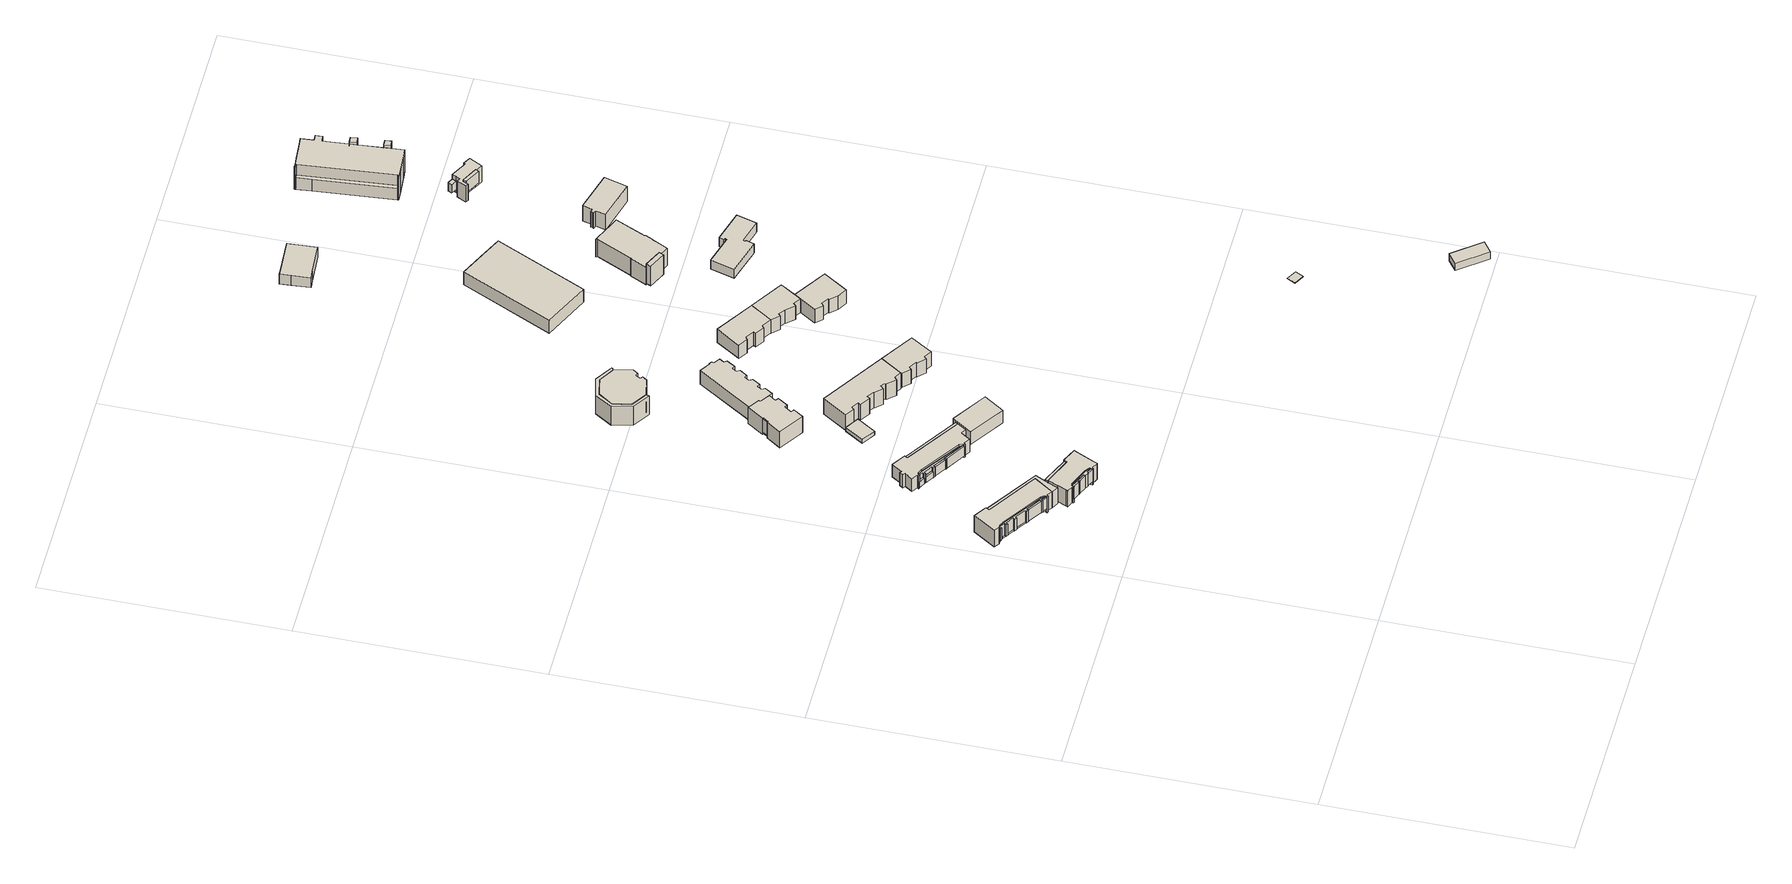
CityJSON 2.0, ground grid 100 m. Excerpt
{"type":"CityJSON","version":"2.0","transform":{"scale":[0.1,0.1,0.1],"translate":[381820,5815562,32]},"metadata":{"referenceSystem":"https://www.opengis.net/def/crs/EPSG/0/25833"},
"CityObjects":{
"building1":{"type":"Building","attributes":{"Gemeindeschluessel":"11000004","BezugspunktDach":"2200","function":"51009_1610","measuredHeight":6.13,"storeysAboveGround":0},"address":[{"country":"Germany","locality":"Berlin"}],"geometry":[{"type":"Solid","lod":"1","boundaries":[[[[0,1,2,3]],[[4,5,6,7]],[[4,7,3,2]],[[5,4,2,1]],[[6,5,1,0]],[[7,6,0,3]]]]}]},
"building2":{"type":"Building","attributes":{"Gemeindeschluessel":"11000004","function":"31001_1010"},"address":[{"country":"Germany","locality":"Berlin","thoroughfareNumber":"83 (1)","thoroughfareName":"Koenigsallee"}],"children":["building2-1","building2-2","building2-3"]},
"building2-1":{"type":"BuildingPart","attributes":{"BezugspunktDach":"2200","measuredHeight":8.82,"storeysAboveGround":2},"parents":["building2"],"geometry":[{"type":"MultiSurface","lod":"1","boundaries":[[[8,9,10,11,12,13,14,15,16,17,18,19,20,21,22,23,24]],[[25,26,27,28,29,30,31,32,33,34,35,36,37,38,39,40,41]],[[25,41,24,23]],[[26,25,23,22]],[[27,26,22,21]],[[42,43,28,27,21,20]],[[44,42,43,45,29,28,20,19]],[[46,44,19,18]],[[30,29,47,45,48]],[[31,30,48,49,50,46,18,17]],[[32,31,17,16]],[[33,32,16,15]],[[34,33,15,14]],[[35,34,14,13]],[[51,52,53,54,13,12]],[[36,35,54,55]],[[56,52,55,57,37,36,12,11]],[[58,56,57,59,38,37,11,10]],[[60,58,10,9]],[[39,38,59,61]],[[62,60,61,63,40,39,9,8]],[[41,40,8,24]],[[48,45,47,44,46]],[[46,50,49,48]],[[55,54,53,52,51]],[[57,55,52,56]],[[59,57,56,58]],[[61,59,58,60]],[[63,61,60,62]]]}]},
"building2-2":{"type":"BuildingPart","attributes":{"BezugspunktDach":"2200","measuredHeight":6.33,"storeysAboveGround":2},"parents":["building2"],"geometry":[{"type":"MultiSurface","lod":"1","boundaries":[[[64,65,66,67,68,69,70,71,72,73,74,75,76,3,2,1,0,77,78,53,52,56,58,60,62]],[[61,59,57,55,54,79,80,81,82,83,84,85,86,87,88,89,90,91,92,93,94,95,96,97,63]],[[79,54,53,78]],[[80,79,78,77]],[[81,80,77,0]],[[82,81,0,1]],[[83,82,1,2]],[[84,83,2,3]],[[85,84,3,76]],[[86,85,76,75]],[[87,86,75,74]],[[88,87,74,73]],[[89,88,73,72]],[[90,89,72,71]],[[91,90,71,70]],[[92,91,70,69]],[[93,92,69,68]],[[94,93,68,67]],[[95,94,67,66]],[[96,95,66,65]],[[97,96,65,64]],[[63,97,64,62]],[[61,63,98,62,60]],[[59,61,60,58]],[[57,59,58,56]],[[55,57,56,52]],[[99,54,55,52,53]]]}]},
"building2-3":{"type":"BuildingPart","attributes":{"BezugspunktDach":"2200","measuredHeight":8.49,"storeysAboveGround":2},"parents":["building2"],"geometry":[{"type":"MultiSurface","lod":"1","boundaries":[[[46,50,100,101,102,103,42,44]],[[43,104,105,106,107,49,48,45]],[[104,43,42,103]],[[105,104,103,102]],[[106,105,102,101]],[[107,106,101,100]],[[49,107,100,50]],[[43,45,44,42]],[[48,49,108,50,46]],[[109,45,48,110,46,44]]]}]},
"building3":{"type":"Building","attributes":{"Gemeindeschluessel":"11000004","BezugspunktDach":"2200","function":"51009_1610","measuredHeight":6.16,"storeysAboveGround":0},"address":[{"country":"Germany","locality":"Berlin"}],"geometry":[{"type":"Solid","lod":"1","boundaries":[[[[111,53,78,77]],[[112,113,114,115]],[[112,115,77,78]],[[113,112,78,53]],[[114,113,53,111]],[[115,114,111,77]]]]}]},
"building4":{"type":"Building","attributes":{"Gemeindeschluessel":"11000004","BezugspunktDach":"2200","function":"51009_1610","measuredHeight":6.53,"storeysAboveGround":0},"address":[{"country":"Germany","locality":"Berlin"}],"geometry":[{"type":"Solid","lod":"1","boundaries":[[[[116,117,118,119]],[[120,121,122,123]],[[120,123,119,118]],[[121,120,118,117]],[[122,121,117,116]],[[123,122,116,119]]]]}]},
"building5":{"type":"Building","attributes":{"Gemeindeschluessel":"11000004","BezugspunktDach":"2200","function":"51009_1610","measuredHeight":6.55,"storeysAboveGround":0},"address":[{"country":"Germany","locality":"Berlin"}],"geometry":[{"type":"Solid","lod":"1","boundaries":[[[[124,125,126,127]],[[128,129,130,131]],[[128,131,127,126]],[[129,128,126,125]],[[130,129,125,124]],[[131,130,124,127]]]]}]},
"building6":{"type":"Building","attributes":{"Gemeindeschluessel":"11000004","BezugspunktDach":"2200","function":"51009_1610","measuredHeight":6.42,"storeysAboveGround":0},"address":[{"country":"Germany","locality":"Berlin"}],"geometry":[{"type":"Solid","lod":"1","boundaries":[[[[132,133,134,135]],[[136,137,138,139]],[[136,139,135,134]],[[137,136,134,133]],[[138,137,133,132]],[[139,138,132,135]]]]}]},
"building7":{"type":"Building","attributes":{"Gemeindeschluessel":"11000004","function":"31001_1010"},"address":[{"country":"Germany","locality":"Berlin","thoroughfareNumber":"83","thoroughfareName":"Koenigsallee"}],"children":["building7-1","building7-2","building7-3"]},
"building7-1":{"type":"BuildingPart","attributes":{"BezugspunktDach":"2200","measuredHeight":9.5,"storeysAboveGround":2},"parents":["building7"],"geometry":[{"type":"MultiSurface","lod":"1","boundaries":[[[140,141,142,143,144,145,146,147,148,149,150,151,152,153,154,155,156,157,158,159,160,161]],[[162,163,164,165,166,167,168,169,170,171,172,173,174,175,176,177,178,179,180,181,182,183]],[[162,183,161,160]],[[163,162,160,159]],[[164,163,159,158]],[[165,184,185,158,157]],[[186,184,187,157,156]],[[167,166,156,155]],[[168,167,155,154]],[[169,168,154,153]],[[170,169,153,152]],[[171,170,152,151]],[[172,171,151,150]],[[173,172,150,149]],[[174,173,149,148]],[[175,174,148,147]],[[188,133,189,147,146]],[[176,175,190,191]],[[192,188,191,193,177,176,146,145]],[[178,177,145,144],[193,194,195,192]],[[179,178,194,196,118,195,197,144,143]],[[180,179,143,142]],[[181,180,142,141]],[[182,181,141,140]],[[183,182,140,161]],[[164,185,184,165]],[[166,165,187,184,186]],[[191,190,189,133,188]],[[193,191,188,192]],[[195,194,193,192]],[[197,195,118,196,194]]]}]},
"building7-2":{"type":"BuildingPart","attributes":{"BezugspunktDach":"2200","measuredHeight":8.48,"storeysAboveGround":2},"parents":["building7"],"geometry":[{"type":"MultiSurface","lod":"1","boundaries":[[[184,186,198,185]],[[199,166,165,164]],[[199,164,185,198]],[[166,199,198,186]],[[165,166,186,166,165,184]],[[165,184,165,164]],[[165,184,185,164]]]}]},
"building7-3":{"type":"BuildingPart","attributes":{"BezugspunktDach":"2200","measuredHeight":6.65,"storeysAboveGround":2},"parents":["building7"],"geometry":[{"type":"MultiSurface","lod":"1","boundaries":[[[117,116,127,126,125,124,135,134,133,188,192,195,118]],[[194,193,191,190,200,201,202,203,204,205,206,207,196]],[[200,190,133,134]],[[201,200,134,135]],[[202,201,135,124]],[[203,202,124,125]],[[204,203,125,126]],[[205,204,126,127]],[[206,205,127,116]],[[207,206,116,117]],[[196,207,117,118]],[[194,196,118,195,208]],[[193,194,195,192,209]],[[191,193,192,188]],[[191,210,188,133,190]]]}]},
"building8":{"type":"Building","attributes":{"Gemeindeschluessel":"11000004","BezugspunktDach":"2200","function":"51009_1610","measuredHeight":3,"storeysAboveGround":0},"address":[{"country":"Germany","locality":"Berlin"}],"geometry":[{"type":"Solid","lod":"1","boundaries":[[[[211,212,213,214]],[[215,216,217,218]],[[215,218,214,213]],[[216,215,213,212]],[[217,216,212,211]],[[218,217,211,214]]]]}]},
"building9":{"type":"Building","attributes":{"Gemeindeschluessel":"11000004","BezugspunktDach":"2200","function":"51009_1610","measuredHeight":3,"storeysAboveGround":0},"address":[{"country":"Germany","locality":"Berlin"}],"geometry":[{"type":"Solid","lod":"1","boundaries":[[[[219,220,221,222]],[[223,224,225,226]],[[223,226,222,221]],[[224,223,221,220]],[[225,224,220,219]],[[226,225,219,222]]]]}]},
"building10":{"type":"Building","attributes":{"Gemeindeschluessel":"11000004","BezugspunktDach":"2200","function":"51009_1610","measuredHeight":5.13,"storeysAboveGround":0},"address":[{"country":"Germany","locality":"Berlin"}],"geometry":[{"type":"Solid","lod":"1","boundaries":[[[[227,228,229,230]],[[231,232,233,234]],[[231,234,230,229]],[[232,231,229,228]],[[233,232,228,227]],[[234,233,227,230]]]]}]},
"building11":{"type":"Building","attributes":{"Gemeindeschluessel":"11000004","BezugspunktDach":"2200","function":"51009_1610","measuredHeight":5.11,"storeysAboveGround":0},"address":[{"country":"Germany","locality":"Berlin"}],"geometry":[{"type":"Solid","lod":"1","boundaries":[[[[235,236,237,238]],[[239,240,241,242]],[[239,242,238,237]],[[240,239,237,236]],[[241,240,236,235]],[[242,241,235,238]]]]}]},
"building12":{"type":"Building","attributes":{"Gemeindeschluessel":"11000004","function":"31001_1010"},"address":[{"country":"Germany","locality":"Berlin","thoroughfareNumber":"79 (1)","thoroughfareName":"Koenigsallee"}],"children":["building12-1","building12-2","building12-3"]},
"building12-1":{"type":"BuildingPart","attributes":{"BezugspunktDach":"2200","measuredHeight":6.99,"storeysAboveGround":2},"parents":["building12"],"geometry":[{"type":"MultiSurface","lod":"1","boundaries":[[[243,244,245,246,247,248,249,250,251,252,253,254,255,256,257,258,259,260,261,262,263,264,265,266]],[[267,268,269,270,271,272,273,274,275,276,277,278,279,280,281,282,283,284,285,286,287,288,289,290]],[[267,290,266,265]],[[268,267,265,264]],[[269,268,264,263]],[[270,269,263,262]],[[271,270,262,261]],[[272,271,261,260]],[[273,272,260,259]],[[274,273,291,292,293,294,259,258]],[[275,274,292,295,296,293,258,257]],[[276,275,257,256]],[[277,276,256,255]],[[278,277,255,254]],[[279,278,254,253]],[[280,279,253,252]],[[281,280,252,251]],[[282,281,251,250]],[[283,282,250,249],[297,298,299,236]],[[284,283,249,248],[298,300,301,299]],[[302,301,248,247]],[[285,284,300,303]],[[304,302,247,246]],[[286,285,303,215]],[[287,286,246,245]],[[288,287,245,244]],[[289,288,244,243]],[[290,289,243,266]],[[294,293,292,291]],[[293,296,295,292]],[[301,300,298,299]],[[303,300,301,302]],[[215,303,302,304]]]}]},
"building12-2":{"type":"BuildingPart","attributes":{"BezugspunktDach":"2200","measuredHeight":6,"storeysAboveGround":2},"parents":["building12"],"geometry":[{"type":"MultiSurface","lod":"1","boundaries":[[[296,305,294,293]],[[291,306,295,292]],[[306,291,294,305]],[[295,306,305,296]],[[292,307,293,294,291]],[[292,295,296,293]]]}]},
"building12-3":{"type":"BuildingPart","attributes":{"BezugspunktDach":"2200","measuredHeight":5.46,"storeysAboveGround":2},"parents":["building12"],"geometry":[{"type":"MultiSurface","lod":"1","boundaries":[[[308,309,310,311,312,313,230,229,228,227,238,237,236,299,301,302,304]],[[303,300,298,297,314,315,316,317,318,319,320,321,322,323,217,216,215]],[[314,297,236,237]],[[315,314,237,238]],[[316,315,238,227]],[[317,316,227,228]],[[318,317,228,229]],[[319,318,229,230]],[[320,319,230,313]],[[321,320,313,312]],[[322,321,312,311]],[[323,322,311,310]],[[217,323,310,309]],[[216,217,309,308]],[[215,216,308,304]],[[324,303,215,325,304,302]],[[303,302,301,300]],[[300,301,299,298]],[[297,298,299,236]]]}]},
"building13":{"type":"Building","attributes":{"Gemeindeschluessel":"11000004","BezugspunktDach":"2200","function":"31001_2463","measuredHeight":2.02,"storeysAboveGround":1},"address":[{"country":"Germany","locality":"Berlin","thoroughfareNumber":"77H (1)","thoroughfareName":"Koenigsallee"}],"geometry":[{"type":"Solid","lod":"1","boundaries":[[[[326,327,328,329,330]],[[331,332,333,334,335]],[[331,335,330,329]],[[332,331,329,328]],[[333,332,328,327]],[[334,333,327,326]],[[335,334,326,330]]]]}]},
"building14":{"type":"Building","attributes":{"Gemeindeschluessel":"11000004","BezugspunktDach":"2200","function":"31001_1010","measuredHeight":6.78,"storeysAboveGround":2},"address":[{"country":"Germany","locality":"Berlin","thoroughfareNumber":"79","thoroughfareName":"Koenigsallee"}],"geometry":[{"type":"Solid","lod":"1","boundaries":[[[[336,337,338,339,340,341,342]],[[343,344,345,346,347,348,349]],[[343,349,342,341]],[[344,343,341,340]],[[345,344,340,339]],[[346,345,339,338]],[[347,346,338,337]],[[348,347,337,336]],[[349,348,336,342]]]]}]},
"building15":{"type":"Building","attributes":{"Gemeindeschluessel":"11000004","BezugspunktDach":"2200","function":"51009_1610","measuredHeight":7.25,"storeysAboveGround":0},"address":[{"country":"Germany","locality":"Berlin"}],"geometry":[{"type":"Solid","lod":"1","boundaries":[[[[350,351,352,353]],[[354,355,356,357]],[[354,357,353,352]],[[355,354,352,351]],[[356,355,351,350]],[[357,356,350,353]]]]}]},
"building16":{"type":"Building","attributes":{"Gemeindeschluessel":"11000004","BezugspunktDach":"2200","function":"31001_1010","measuredHeight":8.73,"storeysAboveGround":2},"address":[{"country":"Germany","locality":"Berlin","thoroughfareNumber":"77F","thoroughfareName":"Koenigsallee"}],"geometry":[{"type":"Solid","lod":"1","boundaries":[[[[358,359,360,361,362,363,364,365,366,367,368,369,370,371,372,373,374]],[[375,376,377,378,379,380,381,382,383,384,385,386,387,388,389,390,391]],[[375,391,374,373]],[[376,375,373,372]],[[377,376,372,371]],[[378,377,371,370]],[[379,378,370,369]],[[380,379,369,368]],[[381,380,368,367]],[[382,381,367,366]],[[383,382,366,365]],[[384,383,365,364]],[[385,384,364,363]],[[386,385,363,362]],[[387,386,362,361]],[[388,387,361,360]],[[389,388,360,359]],[[390,389,359,358]],[[391,390,358,374]]]]}]},
"building17":{"type":"Building","attributes":{"Gemeindeschluessel":"11000004","BezugspunktDach":"2200","function":"31001_1010","measuredHeight":8.5,"storeysAboveGround":2},"address":[{"country":"Germany","locality":"Berlin","thoroughfareNumber":"77H, 77I","thoroughfareName":"Koenigsallee"}],"geometry":[{"type":"Solid","lod":"1","boundaries":[[[[392,393,394,395,396,397,398,399,400,401,402,403,404,405,406,407,408,409]],[[410,411,412,413,414,415,416,417,418,419,420,421,422,423,424,425,426,427]],[[410,427,409,408]],[[411,410,408,407]],[[412,411,407,406]],[[413,412,406,405]],[[414,413,405,404]],[[415,414,404,403]],[[416,415,403,402]],[[417,416,402,401]],[[418,417,401,400]],[[419,418,400,399]],[[420,419,399,398]],[[421,420,398,397]],[[422,421,397,396]],[[423,422,396,395]],[[424,423,395,394]],[[425,424,394,393]],[[426,425,393,392]],[[427,426,392,409]]]]}]},
"building18":{"type":"Building","attributes":{"Gemeindeschluessel":"11000004","function":"31001_2020"},"address":[{"country":"Germany","locality":"Berlin","thoroughfareNumber":"75B","thoroughfareName":"Koenigsallee"}],"children":["building18-1","building18-2"]},
"building18-1":{"type":"BuildingPart","attributes":{"BezugspunktDach":"2200","measuredHeight":9.92,"storeysAboveGround":2},"parents":["building18"],"geometry":[{"type":"Solid","lod":"1","boundaries":[[[[428,429,430,431,432,433,434,435,436,437,438,439]],[[440,441,442,443,444,445,446,447,448,449,450,451]],[[443,442,436,435]],[[444,443,435,434]],[[445,444,434,433]],[[446,445,433,432]],[[447,446,432,431]],[[448,447,431,430]],[[449,448,430,429]],[[440,451,439,438]],[[441,440,438,437]],[[441,437,436,442]],[[449,429,428,450]],[[451,450,428,439]]]]}]},
"building18-2":{"type":"BuildingPart","attributes":{"BezugspunktDach":"2200","measuredHeight":10.14,"storeysAboveGround":2},"parents":["building18"],"geometry":[{"type":"MultiSurface","lod":"1","boundaries":[[[452,453,454,455,429,428,439,438,437,436,456,457,458,459,460,461]],[[462,463,464,465,466,467,468,469,470,471,472,473,474,475,476,477]],[[462,477,461,460]],[[463,462,460,459]],[[464,463,459,458]],[[465,464,458,457]],[[466,465,457,456]],[[467,466,456,436]],[[468,467,436,442,441,478]],[[469,468,441,440]],[[470,469,440,451,439]],[[471,470,451,450]],[[472,471,450,449]],[[473,472,429,455]],[[474,473,455,454]],[[475,474,454,453]],[[476,475,453,452]],[[477,476,452,461]],[[478,441,442,436,437]],[[440,441,437,438]],[[438,439,451,440]],[[450,451,439,428]],[[449,450,428,429]]]}]},
"building19":{"type":"Building","attributes":{"Gemeindeschluessel":"11000004","BezugspunktDach":"2200","function":"31001_1010","measuredHeight":7.38,"storeysAboveGround":2},"address":[{"country":"Germany","locality":"Berlin","thoroughfareNumber":"77D, 77E","thoroughfareName":"Koenigsallee"}],"geometry":[{"type":"Solid","lod":"1","boundaries":[[[[367,366,365,479,480,481,482,483,484,485,486,487,488,489,490,491,492,493,494,495,496,497,498,499,368]],[[500,501,502,503,504,505,506,507,508,509,510,511,512,513,514,515,516,517,518,519,520,521,522,523,524]],[[500,524,368,499]],[[501,500,499,498]],[[502,501,498,497]],[[503,502,497,496]],[[504,503,496,495]],[[505,504,495,494]],[[506,505,494,493]],[[507,506,493,492]],[[508,507,492,491]],[[509,508,491,490]],[[510,509,490,489]],[[511,510,489,488]],[[512,511,488,487]],[[513,512,487,486]],[[514,513,486,485]],[[515,514,485,484]],[[516,515,484,483]],[[517,516,483,482]],[[518,517,482,481]],[[519,518,481,480]],[[520,519,480,479]],[[521,520,479,365]],[[522,521,365,366]],[[523,522,366,367]],[[524,523,367,368]]]]}]},
"building20":{"type":"Building","attributes":{"Gemeindeschluessel":"11000004","BezugspunktDach":"2200","function":"31001_1010","measuredHeight":7.61,"storeysAboveGround":2},"address":[{"country":"Germany","locality":"Berlin","thoroughfareNumber":"77G","thoroughfareName":"Koenigsallee"}],"geometry":[{"type":"Solid","lod":"1","boundaries":[[[[525,526,527,528,529,530,531,532,407,406,533]],[[534,535,536,537,538,539,540,541,542,543,544]],[[534,544,533,406]],[[535,534,406,407]],[[536,535,407,532]],[[537,536,532,531]],[[538,537,531,530]],[[539,538,530,529]],[[540,539,529,528]],[[541,540,528,527]],[[542,541,527,526]],[[543,542,526,525]],[[544,543,525,533]]]]}]},
"building21":{"type":"Building","attributes":{"Gemeindeschluessel":"11000004","BezugspunktDach":"2200","function":"31001_1010","measuredHeight":7.24,"storeysAboveGround":2},"address":[{"country":"Germany","locality":"Berlin","thoroughfareNumber":"77C","thoroughfareName":"Koenigsallee"}],"geometry":[{"type":"Solid","lod":"1","boundaries":[[[[545,546,547,548,549,550,551,552,553,554]],[[555,556,557,558,559,560,561,562,563,564]],[[555,564,554,553]],[[556,555,553,552]],[[557,556,552,551]],[[558,557,551,550]],[[559,558,550,549]],[[560,559,549,548]],[[561,560,548,547]],[[562,561,547,546]],[[563,562,546,545]],[[564,563,545,554]]]]}]},
"building22":{"type":"Building","attributes":{"Gemeindeschluessel":"11000004","BezugspunktDach":"2200","function":"31001_1010","measuredHeight":7.37,"storeysAboveGround":2},"address":[{"country":"Germany","locality":"Berlin","thoroughfareNumber":"77B","thoroughfareName":"Koenigsallee"}],"geometry":[{"type":"Solid","lod":"1","boundaries":[[[[565,566,567,568,569,570,571,572,573,552,551]],[[574,575,576,577,578,579,580,581,582,583,584]],[[574,584,551,552]],[[575,574,552,573]],[[576,575,573,572]],[[577,576,572,571]],[[578,577,571,570]],[[579,578,570,569]],[[580,579,569,568]],[[581,580,568,567]],[[582,581,567,566]],[[583,582,566,565]],[[584,583,565,551]]]]}]},
"building23":{"type":"Building","attributes":{"Gemeindeschluessel":"11000004","BezugspunktDach":"2200","function":"31001_1010","measuredHeight":7.43,"storeysAboveGround":2},"address":[{"country":"Germany","locality":"Berlin","thoroughfareNumber":"77A","thoroughfareName":"Koenigsallee"}],"geometry":[{"type":"Solid","lod":"1","boundaries":[[[[585,586,587,588,589,590,591,592,572,571,593]],[[594,595,596,597,598,599,600,601,602,603,604]],[[594,604,593,571]],[[595,594,571,572]],[[596,595,572,592]],[[597,596,592,591]],[[598,597,591,590]],[[599,598,590,589]],[[600,599,589,588]],[[601,600,588,587]],[[602,601,587,586]],[[603,602,586,585]],[[604,603,585,593]]]]}]},
"building24":{"type":"Building","attributes":{"Gemeindeschluessel":"11000004","BezugspunktDach":"2200","function":"31001_1220","measuredHeight":3.96,"storeysAboveGround":1},"address":[{"country":"Germany","locality":"Berlin","thoroughfareNumber":"80 (3)","thoroughfareName":"Koenigsallee"}],"geometry":[{"type":"Solid","lod":"1","boundaries":[[[[605,606,607,608]],[[609,610,611,612]],[[609,612,608,607]],[[610,609,607,606]],[[611,610,606,605]],[[612,611,605,608]]]]}]},
"building25":{"type":"Building","attributes":{"Gemeindeschluessel":"11000004","BezugspunktDach":"2200","function":"31001_2700","measuredHeight":0.101,"storeysAboveGround":1},"address":[{"country":"Germany","locality":"Berlin","thoroughfareNumber":"78","thoroughfareName":"Koenigsallee"}],"geometry":[{"type":"Solid","lod":"1","boundaries":[[[[613,614,615,616]],[[617,618,619,620]],[[617,620,616,615]],[[618,617,615,614]],[[619,618,614,613]],[[620,619,613,616]]]]}]},
"building26":{"type":"Building","attributes":{"Gemeindeschluessel":"11000004","BezugspunktDach":"2200","function":"31001_3211","measuredHeight":8.2,"storeysAboveGround":2},"address":[{"country":"Germany","locality":"Berlin","thoroughfareNumber":"75 (4)","thoroughfareName":"Koenigsallee"}],"geometry":[{"type":"Solid","lod":"1","boundaries":[[[[621,622,623,624,625]],[[626,627,628,629,630]],[[626,630,625,624]],[[627,626,624,623]],[[628,627,623,622]],[[629,628,622,621]],[[630,629,621,625]]]]}]},
"building27":{"type":"Building","attributes":{"Gemeindeschluessel":"11000004","BezugspunktDach":"2200","function":"31001_2140","measuredHeight":10.51,"storeysAboveGround":2},"address":[{"country":"Germany","locality":"Berlin","thoroughfareNumber":"75 (2)","thoroughfareName":"Koenigsallee"}],"geometry":[{"type":"Solid","lod":"1","boundaries":[[[[631,632,633,634]],[[635,636,637,638]],[[635,638,634,633]],[[636,635,633,632]],[[637,636,632,631]],[[638,637,631,634]]]]}]},
"building28":{"type":"Building","attributes":{"Gemeindeschluessel":"11000004","BezugspunktDach":"2200","function":"31001_2724","measuredHeight":12.87,"storeysAboveGround":1},"address":[{"country":"Germany","locality":"Berlin","thoroughfareNumber":"75 (1)","thoroughfareName":"Koenigsallee"}],"geometry":[{"type":"Solid","lod":"1","boundaries":[[[[639,640,641,642,643,644,645,646,647,648,649,650,651,652,653]],[[654,655,656,657,658,659,660,661,662,663,664,665,666,667,668]],[[654,668,653,652]],[[655,654,652,651]],[[656,655,651,650]],[[657,656,650,649]],[[658,657,649,648]],[[659,658,648,647]],[[660,659,647,646]],[[661,660,646,645]],[[662,661,645,644]],[[663,662,644,643]],[[664,663,643,642]],[[665,664,642,641]],[[666,665,641,640]],[[667,666,640,639]],[[668,667,639,653]]]]}]},
"building29":{"type":"Building","attributes":{"name":"Berittene Polizei Wache 3","Gemeindeschluessel":"11000004","BezugspunktDach":"2200","function":"31001_3071","measuredHeight":4.88,"storeysAboveGround":2},"address":[{"country":"Germany","locality":"Berlin","thoroughfareNumber":"75","thoroughfareName":"Koenigsallee"}],"geometry":[{"type":"Solid","lod":"1","boundaries":[[[[669,670,671,672,673,674,675,676,677,678,679,680]],[[681,682,683,684,685,686,687,688,689,690,691,692]],[[681,692,680,679]],[[682,681,679,678]],[[683,682,678,677]],[[684,683,677,676]],[[685,684,676,675]],[[686,685,675,674]],[[687,686,674,673]],[[688,687,673,672]],[[689,688,672,671]],[[690,689,671,670]],[[691,690,670,669]],[[692,691,669,680]]]]}]},
"building30":{"type":"Building","attributes":{"Gemeindeschluessel":"11000004","BezugspunktDach":"2200","function":"31001_1010","measuredHeight":5.34,"storeysAboveGround":1},"address":[{"country":"Germany","locality":"Berlin","thoroughfareNumber":"71","thoroughfareName":"Koenigsallee"}],"geometry":[{"type":"Solid","lod":"1","boundaries":[[[[693,694,695,696,697,698,699,700]],[[701,702,703,704,705,706,707,708]],[[701,708,700,699]],[[702,701,699,698]],[[703,702,698,697]],[[704,703,697,696]],[[705,704,696,695]],[[706,705,695,694]],[[707,706,694,693]],[[708,707,693,700]]]]}]},
"building31":{"type":"Building","attributes":{"Gemeindeschluessel":"11000004","BezugspunktDach":"2200","function":"31001_2724","measuredHeight":10.77,"storeysAboveGround":1},"address":[{"country":"Germany","locality":"Berlin","thoroughfareNumber":"75 (3)","thoroughfareName":"Koenigsallee"}],"geometry":[{"type":"Solid","lod":"1","boundaries":[[[[709,710,711,712,713,714,715,716,717,718]],[[719,720,721,722,723,724,725,726,727,728]],[[719,728,718,717]],[[720,719,717,716]],[[721,720,716,715]],[[722,721,715,714]],[[723,722,714,713]],[[724,723,713,712]],[[725,724,712,711]],[[726,725,711,710]],[[727,726,710,709]],[[728,727,709,718]]]]}]},
"building32":{"type":"Building","attributes":{"Gemeindeschluessel":"11000004","BezugspunktDach":"2200","function":"51009_1610","measuredHeight":7.06,"storeysAboveGround":0},"address":[{"country":"Germany","locality":"Berlin"}],"geometry":[{"type":"Solid","lod":"1","boundaries":[[[[729,730,731,732]],[[733,734,735,736]],[[733,736,732,731]],[[734,733,731,730]],[[735,734,730,729]],[[736,735,729,732]]]]}]},
"building33":{"type":"Building","attributes":{"Gemeindeschluessel":"11000004","BezugspunktDach":"2200","function":"51009_1610","measuredHeight":4.46,"storeysAboveGround":0},"address":[{"country":"Germany","locality":"Berlin"}],"geometry":[{"type":"Solid","lod":"1","boundaries":[[[[737,738,739,740]],[[741,742,743,744]],[[741,744,740,739]],[[742,741,739,738]],[[743,742,738,737]],[[744,743,737,740]]]]}]},
"building34":{"type":"Building","attributes":{"Gemeindeschluessel":"11000004","BezugspunktDach":"2200","function":"51009_1610","measuredHeight":6.47,"storeysAboveGround":0},"address":[{"country":"Germany","locality":"Berlin"}],"geometry":[{"type":"Solid","lod":"1","boundaries":[[[[745,746,747,748,749]],[[750,751,752,753,754]],[[750,754,749,748]],[[751,750,748,747]],[[752,751,747,746]],[[753,752,746,745]],[[754,753,745,749]]]]}]},
"building35":{"type":"Building","attributes":{"name":"Pumpwerk Wilmersdorf","Gemeindeschluessel":"11000004","BezugspunktDach":"2200","function":"31001_2512","measuredHeight":9.45,"storeysAboveGround":1},"address":[{"country":"Germany","locality":"Berlin","thoroughfareNumber":"73","thoroughfareName":"Koenigsallee"}],"geometry":[{"type":"Solid","lod":"1","boundaries":[[[[755,756,757,758,759,760,761,762,763,764,765,766,767,768,769]],[[770,771,772,773,774,775,776,777,778,779,780,781,782,783,784]],[[770,784,769,768]],[[771,770,768,767]],[[772,771,767,766]],[[773,772,766,765]],[[774,773,765,764]],[[775,774,764,763]],[[776,775,763,762]],[[777,776,762,761]],[[778,777,761,760]],[[779,778,760,759]],[[780,779,759,758]],[[781,780,758,757]],[[782,781,757,756]],[[783,782,756,755]],[[784,783,755,769]]]]}]},
"building36":{"type":"Building","attributes":{"Gemeindeschluessel":"11000004","function":"31001_1010"},"address":[{"country":"Germany","locality":"Berlin","thoroughfareNumber":"69, 69A, 69B","thoroughfareName":"Koenigsallee"}],"children":["building36-1","building36-2","building36-3"]},
"building36-1":{"type":"BuildingPart","attributes":{"BezugspunktDach":"2200","measuredHeight":14.99,"storeysAboveGround":3},"parents":["building36"],"geometry":[{"type":"MultiSurface","lod":"1","boundaries":[[[785,786,787,788,789,790,791,792,793,794,795,796,797,798,799,800,801,802,803,804,805,806,807]],[[808,809,810,811,812,813,814,815,816,817,818,819,820,821,822,823,824,825,826,827,828,829,830]],[[808,830,807,806]],[[809,808,806,805]],[[810,809,805,804]],[[811,810,804,803]],[[812,811,803,802]],[[813,812,802,801]],[[814,813,801,800]],[[815,814,800,799]],[[816,815,799,798]],[[817,816,798,797]],[[818,817,797,796]],[[819,818,831,832,795]],[[821,820,833,834]],[[822,821,793,792]],[[823,822,792,791]],[[824,823,791,790]],[[825,824,790,789]],[[826,825,789,788]],[[827,826,788,787]],[[828,827,787,786]],[[829,828,786,785]],[[830,829,785,807]],[[796,795,832,831]],[[820,819,795,794]],[[834,833,794,793]]]}]},
"building36-2":{"type":"BuildingPart","attributes":{"BezugspunktDach":"2200","measuredHeight":8.66,"storeysAboveGround":3},"parents":["building36"],"geometry":[{"type":"MultiSurface","lod":"1","boundaries":[[[835,836,837,838]],[[839,840,832,831]],[[839,831,838,837]],[[840,839,837,836]],[[832,840,836,835]],[[796,795,841,835,838]],[[831,832,841,795,796]]]}]},
"building36-3":{"type":"BuildingPart","attributes":{"BezugspunktDach":"2200","measuredHeight":8.61,"storeysAboveGround":3},"parents":["building36"],"geometry":[{"type":"MultiSurface","lod":"1","boundaries":[[[842,843,844,845]],[[846,847,834,833]],[[846,833,845,844]],[[847,846,844,843]],[[834,847,843,842]],[[794,793,834,842,845]],[[833,834,793,794]]]}]}
},
"vertices":[
[207,1364,123],[212,1371,123],[156,1407,123],[152,1400,123],[156,1407,62],[212,1371,62],[207,1364,62],[152,1400,62],
[30,1487,128],[41,1488,128],[61,1481,128],[225,1370,128],[237,1356,128],[235,1353,128],[232,1347,128],[236,1344,128],[240,1350,128],[261,1335,128],[314,1414,128],[113,1545,128],[119,1556,128],[121,1560,128],[96,1576,128],[70,1593,128],[10,1502,128],[70,1593,40],[96,1576,40],[121,1560,40],[119,1556,40],[113,1545,40],[314,1414,40],[261,1335,40],[240,1350,40],[236,1344,40],[232,1347,40],[235,1353,40],[237,1356,40],[225,1370,40],[61,1481,40],[41,1488,40],[30,1487,40],[10,1502,40],[119,1556,126],[119,1556,41],[113,1545,126],[113,1545,41],[314,1414,126],[113,1545,70],[314,1414,41],[261,1335,41],[261,1335,126],[237,1356,76],[237,1356,123],[235,1353,123],[235,1353,60],[237,1356,60],[225,1370,123],[225,1370,60],[61,1481,123],[61,1481,60],[41,1488,123],[41,1488,60],[30,1487,123],[30,1487,60],
[31,1481,123],[35,1478,123],[40,1486,123],[60,1473,123],[55,1465,123],[61,1461,123],[66,1468,123],[97,1448,123],[92,1440,123],[100,1435,123],[105,1442,123],[147,1413,123],[143,1406,123],[213,1360,123],[217,1367,123],[217,1367,60],[213,1360,60],[207,1364,60],[212,1371,60],[156,1407,60],[152,1400,60],[143,1406,60],[147,1413,60],[105,1442,60],[100,1435,60],[92,1440,60],[97,1448,60],[66,1468,60],[61,1461,60],[55,1465,60],[60,1473,60],[40,1486,60],[35,1478,60],[31,1481,60],[30,1487,103],[235,1353,115],
[287,1318,126],[306,1360,126],[312,1374,126],[332,1416,126],[332,1416,41],[312,1374,41],[306,1360,41],[287,1318,41],[261,1335,86],[113,1545,98],[314,1414,46],
[232,1347,123],[217,1367,62],[235,1353,62],[232,1347,62],[213,1360,62],
[326,1245,137],[330,1253,137],[301,1267,137],[298,1257,137],[301,1267,71],[330,1253,71],[326,1245,71],[298,1257,71],
[362,1229,137],[366,1236,137],[337,1250,137],[333,1242,137],[337,1250,71],[366,1236,71],[362,1229,71],[333,1242,71],
[403,1209,137],[404,1217,137],[388,1226,137],[378,1221,137],[388,1226,72],[404,1217,72],[403,1209,72],[378,1221,72],
[294,1265,139],[293,1259,139],[298,1257,139],[301,1267,139],[307,1269,139],[389,1235,139],[406,1222,139],[404,1217,139],[403,1209,139],[406,1208,139],[408,1213,139],[436,1201,139],[441,1213,139],[476,1289,139],[482,1301,139],[424,1327,139],[422,1324,139],[416,1314,139],[306,1360,139],[287,1318,139],[271,1283,139],[268,1276,139],[271,1283,52],[287,1318,52],[306,1360,52],[416,1314,52],[422,1324,52],[424,1327,52],[482,1301,52],[476,1289,52],[441,1213,52],[436,1201,52],[408,1213,52],[406,1208,52],[403,1209,52],[404,1217,52],[406,1222,52],[389,1235,52],[307,1269,52],[301,1267,52],[298,1257,52],[293,1259,52],[294,1265,52],[268,1276,52],[416,1314,136],[306,1360,136],[422,1324,136],[416,1314,84],[406,1222,137],[404,1217,103],[404,1217,70],[406,1222,70],[389,1235,137],[389,1235,70],[307,1269,70],[307,1269,137],[301,1267,70],[307,1269,103],
[312,1374,136],[312,1374,52],
[388,1226,70],[378,1221,70],[362,1229,70],[366,1236,70],[337,1250,70],[333,1242,70],[326,1245,70],[330,1253,70],[307,1269,87],[389,1235,124],[406,1222,109],
[272,1836,71],[277,1843,71],[256,1856,71],[251,1849,71],[256,1856,41],[277,1843,41],[272,1836,41],[251,1849,41],
[311,1810,73],[315,1817,73],[281,1839,73],[277,1832,73],[281,1839,43],[315,1817,43],[311,1810,43],[277,1832,43],
[364,1776,95],[367,1782,95],[323,1811,95],[319,1805,95],[323,1811,44],[367,1782,44],[364,1776,44],[319,1805,44],
[448,1721,95],[452,1728,95],[373,1779,95],[369,1772,95],[373,1779,44],[452,1728,44],[448,1721,44],[369,1772,44],
[250,1858,105],[247,1852,105],[251,1849,105],[256,1856,105],[264,1857,105],[285,1849,105],[445,1740,105],[452,1728,105],[448,1721,105],[451,1719,105],[456,1724,105],[480,1708,105],[506,1747,105],[526,1734,105],[550,1771,105],[330,1916,105],[337,1925,105],[338,1928,105],[285,1963,105],[256,1919,105],[248,1926,105],[238,1911,105],[248,1904,105],[227,1874,105],[248,1904,36],[238,1911,36],[248,1926,36],[256,1919,36],[285,1963,36],[338,1928,36],[337,1925,36],[330,1916,36],[550,1771,36],[526,1734,36],[506,1747,36],[480,1708,36],[456,1724,36],[451,1719,36],[448,1721,36],[452,1728,36],[445,1740,36],[285,1849,36],[264,1857,36],[256,1856,36],[251,1849,36],[247,1852,36],[250,1858,36],[227,1874,36],[337,1925,43],[330,1916,43],[330,1916,103],[337,1925,103],[550,1771,43],[550,1771,103],[452,1728,41],[445,1740,41],[445,1740,95],[285,1849,41],[285,1849,95],[264,1857,95],[264,1857,41],[256,1856,95],
[557,1781,103],[557,1781,43],[330,1916,73],
[277,1843,95],[272,1836,95],[277,1832,95],[281,1839,95],[315,1817,95],[311,1810,95],[373,1779,41],[369,1772,41],[364,1776,41],[367,1782,41],[323,1811,41],[319,1805,41],[311,1810,41],[315,1817,41],[281,1839,41],[277,1832,41],[264,1857,82],[256,1856,68],
[480,2079,62],[528,2155,62],[510,2167,62],[474,2189,62],[426,2114,62],[474,2189,42],[510,2167,42],[528,2155,42],[480,2079,42],[426,2114,42],
[650,1619,115],[704,1701,115],[564,1792,115],[557,1781,115],[550,1771,115],[526,1734,115],[510,1710,115],[526,1734,47],[550,1771,47],[557,1781,47],[564,1792,47],[704,1701,47],[650,1619,47],[510,1710,47],
[372,2467,132],[386,2489,132],[380,2492,132],[367,2471,132],[380,2492,60],[386,2489,60],[372,2467,60],[367,2471,60],
[426,2347,133],[453,2387,133],[440,2395,133],[460,2425,133],[471,2418,133],[497,2458,133],[486,2467,133],[505,2495,133],[467,2522,133],[471,2528,133],[430,2555,133],[424,2559,133],[380,2492,133],[386,2489,133],[372,2467,133],[367,2471,133],[327,2412,133],[367,2471,46],[372,2467,46],[386,2489,46],[380,2492,46],[424,2559,46],[430,2555,46],[471,2528,46],[467,2522,46],[505,2495,46],[486,2467,46],[497,2458,46],[471,2418,46],[460,2425,46],[440,2395,46],[453,2387,46],[426,2347,46],[327,2412,46],
[510,2167,130],[519,2177,130],[548,2158,130],[541,2148,130],[581,2122,130],[588,2133,130],[615,2114,130],[615,2111,130],[642,2083,130],[654,2095,130],[672,2083,130],[669,2078,130],[699,2045,130],[710,2055,130],[738,2037,130],[796,2126,130],[540,2291,130],[474,2189,130],[540,2291,45],[796,2126,45],[738,2037,45],[710,2055,45],[699,2045,45],[669,2078,45],[672,2083,45],[654,2095,45],[642,2083,45],[615,2111,45],[615,2114,45],[588,2133,45],[581,2122,45],[541,2148,45],[548,2158,45],[519,2177,45],[510,2167,45],[474,2189,45],
[341,2991,133],[403,2951,133],[477,2967,133],[490,2986,133],[480,2993,133],[493,3013,133],[504,3008,133],[518,3029,133],[501,3102,133],[438,3141,133],[364,3126,133],[325,3065,133],[364,3126,34],[438,3141,34],[501,3102,34],[518,3029,34],[504,3008,34],[493,3013,34],[480,2993,34],[490,2986,34],[477,2967,34],[403,2951,34],[341,2991,34],[325,3065,34],
[330,2982,133],[398,2938,133],[401,2943,133],[398,2944,133],[506,3108,133],[508,3107,133],[510,3111,133],[439,3156,133],[355,3136,133],[310,3065,133],[355,3136,32],[439,3156,32],[510,3111,32],[508,3107,32],[506,3108,32],[501,3102,32],[438,3141,32],[364,3126,32],[325,3065,32],[341,2991,32],[403,2951,32],[398,2944,32],[401,2943,32],[398,2938,32],[330,2982,32],[310,3065,32],[438,3141,80],
[517,2487,133],[539,2519,133],[531,2531,133],[542,2550,133],[553,2543,133],[573,2576,133],[565,2589,133],[578,2608,133],[588,2602,133],[609,2634,133],[601,2647,133],[612,2665,133],[624,2658,133],[645,2693,133],[637,2705,133],[649,2723,133],[625,2740,133],[629,2748,133],[617,2755,133],[615,2754,133],[573,2781,133],[573,2781,59],[615,2754,59],[617,2755,59],[629,2748,59],[625,2740,59],[649,2723,59],[637,2705,59],[645,2693,59],[624,2658,59],[612,2665,59],[601,2647,59],[609,2634,59],[588,2602,59],[578,2608,59],[565,2589,59],[573,2576,59],[553,2543,59],[542,2550,59],[531,2531,59],[539,2519,59],[517,2487,59],[505,2495,59],[467,2522,59],[471,2528,59],[430,2555,59],
[765,2004,130],[775,2013,130],[806,1993,130],[803,1990,130],[832,1961,130],[842,1970,130],[874,1950,130],[929,2040,130],[737,2034,130],[738,2037,54],[796,2126,54],[929,2040,54],[874,1950,54],[842,1970,54],[832,1961,54],[803,1990,54],[806,1993,54],[775,2013,54],[765,2004,54],[737,2034,54],
[776,2646,130],[786,2654,130],[821,2631,130],[815,2621,130],[850,2598,130],[860,2607,130],[899,2582,130],[956,2671,130],[804,2769,130],[740,2669,130],[804,2769,58],[956,2671,58],[899,2582,58],[860,2607,58],[850,2598,58],[815,2621,58],[821,2631,58],[786,2654,58],[776,2646,58],[740,2669,58],
[926,2552,130],[935,2560,130],[963,2542,130],[962,2541,130],[992,2508,130],[1002,2517,130],[1032,2498,130],[1049,2525,130],[1088,2586,130],[956,2671,57],[1088,2586,57],[1049,2525,57],[1032,2498,57],[1002,2517,57],[992,2508,57],[962,2541,57],[963,2542,57],[935,2560,57],[926,2552,57],[899,2582,57],
[1016,2405,130],[1027,2413,130],[1056,2395,130],[1055,2391,130],[1081,2363,130],[1118,2340,130],[1124,2350,130],[1182,2439,130],[990,2433,130],[1032,2498,56],[1049,2525,56],[1182,2439,56],[1124,2350,56],[1118,2340,56],[1081,2363,56],[1055,2391,56],[1056,2395,56],[1027,2413,56],[1016,2405,56],[990,2433,56],
[1883,9,123],[1928,43,123],[1838,158,123],[1794,124,123],[1838,158,84],[1928,43,84],[1883,9,84],[1794,124,84],
[1707,696,2],[1725,731,2],[1684,754,2],[1666,719,2],[1684,754,1],[1725,731,1],[1707,696,1],[1666,719,1],
[931,3320,89],[1106,3694,89],[1011,3739,89],[916,3784,89],[740,3409,89],[916,3784,20],[1011,3739,20],[1106,3694,20],[931,3320,20],[740,3409,20],
[1126,3054,144],[1135,3073,144],[1064,3107,144],[1055,3087,144],[1064,3107,39],[1135,3073,39],[1126,3054,39],[1055,3087,39],
[1123,3079,126],[1135,3073,126],[1181,3052,126],[1212,3119,126],[1215,3121,126],[1227,3148,126],[1226,3153,126],[1282,3275,126],[1226,3300,126],[1165,3328,126],[1164,3325,126],[1168,3322,126],[1099,3175,126],[1096,3175,126],[1064,3107,126],[1096,3175,31],[1099,3175,31],[1168,3322,31],[1164,3325,31],[1165,3328,31],[1226,3300,31],[1282,3275,31],[1226,3153,31],[1227,3148,31],[1215,3121,31],[1212,3119,31],[1181,3052,31],[1135,3073,31],[1123,3079,31],[1064,3107,31],
[1299,2742,105],[1309,2775,105],[1304,2778,105],[1308,2786,105],[1408,2758,105],[1432,2841,105],[1301,2878,105],[1296,2859,105],[1302,2856,105],[1297,2848,105],[1178,2882,105],[1151,2785,105],[1178,2882,56],[1297,2848,56],[1302,2856,56],[1296,2859,56],[1301,2878,56],[1432,2841,56],[1408,2758,56],[1308,2786,56],[1304,2778,56],[1309,2775,56],[1299,2742,56],[1151,2785,56],
[769,4421,66],[775,4346,66],[808,4349,66],[938,4358,66],[930,4478,66],[783,4468,66],[779,4468,66],[766,4467,66],[779,4468,13],[783,4468,13],[930,4478,13],[938,4358,13],[808,4349,13],[775,4346,13],[769,4421,13],[766,4467,13],
[1315,3364,122],[1304,3322,122],[1469,3277,122],[1482,3325,122],[1495,3372,122],[1330,3418,122],[1319,3378,122],[1306,3381,122],[1304,3373,122],[1302,3367,122],[1304,3373,39],[1306,3381,39],[1319,3378,39],[1330,3418,39],[1495,3372,39],[1482,3325,39],[1469,3277,39],[1304,3322,39],[1315,3364,39],[1302,3367,39],
[1413,3843,125],[1420,3856,125],[1356,3890,125],[1349,3877,125],[1356,3890,63],[1420,3856,63],[1413,3843,63],[1349,3877,63],
[1373,3921,92],[1381,3938,92],[1360,3949,92],[1351,3934,92],[1360,3949,47],[1381,3938,47],[1373,3921,47],[1351,3934,47],
[1248,4452,103],[1276,4126,103],[1291,4129,103],[1257,4517,103],[1242,4517,103],[1257,4517,39],[1291,4129,39],[1276,4126,39],[1248,4452,39],[1242,4517,39],
[1344,3868,118],[1349,3877,118],[1356,3890,118],[1403,3865,118],[1420,3856,118],[1450,3839,118],[1479,3893,118],[1449,3909,118],[1445,3903,118],[1429,3912,118],[1381,3938,118],[1373,3921,118],[1364,3905,118],[1352,3912,118],[1332,3875,118],[1352,3912,31],[1364,3905,31],[1373,3921,31],[1381,3938,31],[1429,3912,31],[1445,3903,31],[1449,3909,31],[1479,3893,31],[1450,3839,31],[1420,3856,31],[1403,3865,31],[1356,3890,31],[1349,3877,31],[1344,3868,31],[1332,3875,31],
[1242,4517,159],[1257,4517,159],[1291,4129,159],[1276,4126,159],[1276,4122,159],[1322,4126,159],[1396,4132,159],[1427,4135,159],[1423,4187,159],[1420,4215,159],[1412,4317,159],[1409,4346,159],[1408,4365,159],[1402,4437,159],[1401,4451,159],[1425,4453,159],[1423,4483,159],[1398,4481,159],[1394,4534,159],[1362,4531,159],[1288,4525,159],[1257,4522,159],[1242,4521,159],[1257,4522,40],[1288,4525,40],[1362,4531,40],[1394,4534,40],[1398,4481,40],[1423,4483,40],[1425,4453,40],[1401,4451,40],[1402,4437,40],[1408,4365,40],[1409,4346,40],[1412,4317,40],[1420,4215,40],[1423,4187,40],[1427,4135,40],[1396,4132,40],[1322,4126,40],[1276,4122,40],[1276,4126,40],[1291,4129,40],[1257,4517,40],[1242,4517,40],[1242,4521,40],[1409,4346,85],[1412,4317,85],[1420,4215,89],[1423,4187,89],
[1412,4317,171],[1436,4319,171],[1433,4348,171],[1409,4346,171],[1433,4348,85],[1436,4319,85],[1412,4317,145],
[1423,4187,175],[1446,4189,175],[1444,4216,175],[1420,4215,175],[1444,4216,89],[1446,4189,89]
]}
